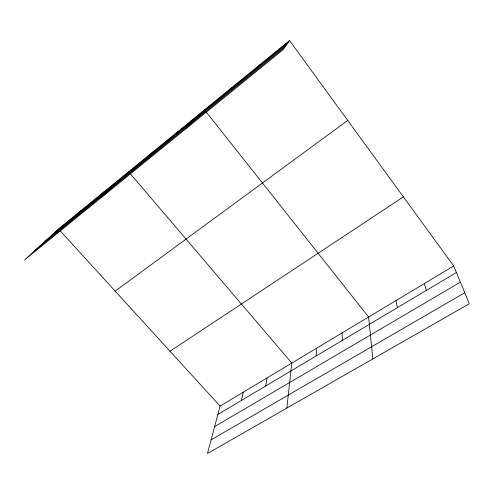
<?xml version="1.0" encoding="UTF-8"?>
<svg xmlns="http://www.w3.org/2000/svg" width="494" height="494" viewBox="0 0 494 494"><rect width="100%" height="100%" fill="white"/><g stroke="black" fill="none" stroke-linecap="round" stroke-linejoin="round"><path stroke-width="0.74" d="M316.191 355.952L316.561 348.239M286.835 408.1L291.8 363.09L130.101 173.499M265.76 385.962L267.112 377.904M241.418 400.449L243.221 392.236M453.702 265.957L220.089 406.111L207.474 453.486L469.3 303.748L453.702 265.957L289.527 40.514L58.477 228.969L24.7 259.825L282.883 49.919L289.527 40.514M258.232 66.709L260.079 64.535M229.259 90.328L231.76 87.629M186.534 128.255L204.516 109.853M174.623 134.868L178.278 131.256M148.824 155.9L152.998 151.874M101.85 197.1L128.619 171.764M99.294 196.279L104.395 191.518M75.514 215.662L81.028 210.58M52.58 234.36L288.385 42.126M43.954 242.239L286.705 44.509M34.494 250.878L284.84 47.152M115.176 291.114L347.72 120.425M170.016 351.228L403.394 196.878M217.866 414.46L456.413 272.521M214.631 426.612L460.383 282.142M211.105 439.858L464.755 292.738M60.021 230.661L220.089 406.111M205.942 111.656L368.617 317.006L372.834 358.916M424.34 283.575L426.347 290.41M395.997 300.58L397.343 307.663M342.157 332.882L342.317 340.409"/></g></svg>
